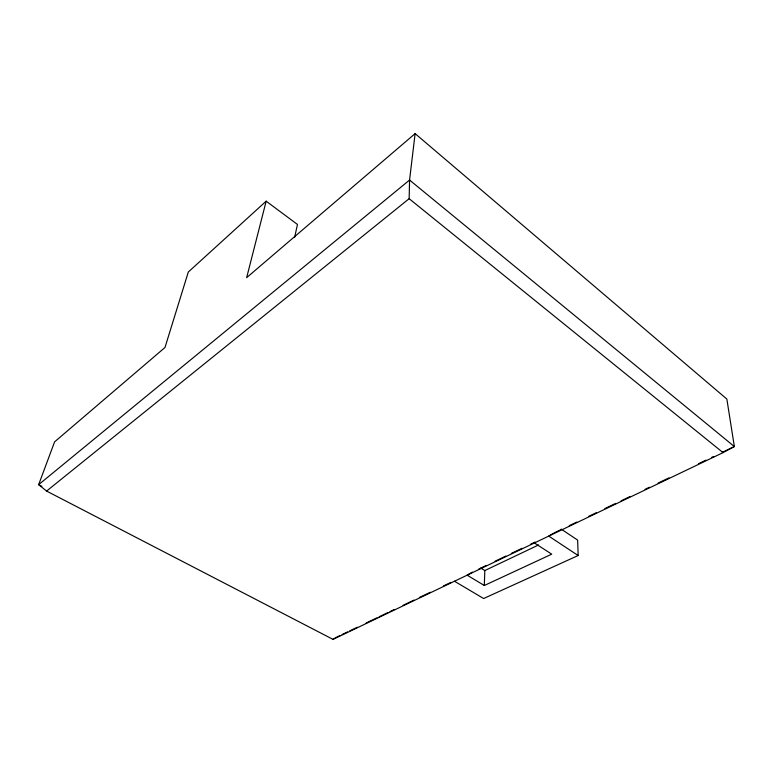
<?xml version="1.0" encoding="UTF-8"?>
<svg xmlns="http://www.w3.org/2000/svg" width="773" height="773" viewBox="0 0 773 773"><rect width="100%" height="100%" fill="white"/><g stroke="black" fill="none" stroke-linecap="round" stroke-linejoin="round"><path stroke-width="1.16" d="M46.593 491.068L409.149 198.69L409.564 180.051L415.12 133.613L726.852 399.061L734.35 446.543L723.055 452.63L333.037 639.387L46.593 491.068L38.65 484.661L54.593 441.866L164.987 347.483L188.312 272.019L266.163 201.183L297.47 224.45L294.619 237.408M534.433 542.955L551.719 554.173L484.313 585.499L484.816 570.561L480.787 568.097M266.163 201.183L246.645 277.662L415.12 133.613M333.037 639.387L334.496 638.189M553.623 533.157L548.743 536.104L578.156 555.516L483.637 598.524L454.485 581.238M472.351 572.117L467.153 575.17L484.313 585.499M335.588 637.667L339.936 635.58M342.12 634.536L347.56 631.918M349.744 630.874L357.368 627.222M366.073 623.048L376.963 617.83M379.147 616.786L387.853 612.612M390.036 611.569L394.385 609.482M403.1 605.307L413.99 600.09M419.43 597.471L430.319 592.253M443.393 585.992L451.017 582.34M478.835 569.005L486.401 565.382M495.049 561.237L505.861 556.048M511.272 553.458L522.084 548.279M530.732 544.134L535.051 542.057M554.666 532.665L560.898 529.669M569.247 525.669L576.813 522.046M588.688 516.354L596.254 512.731M604.892 508.586L615.695 503.407M621.096 500.817L629.811 496.643M645.059 489.338L649.417 487.251M658.123 483.077L669.012 477.849M698.415 463.761L706.039 460.109M711.479 457.5L713.663 456.457M722.369 452.282L734.35 446.543L409.564 180.051L38.65 484.661L41.868 486.333M484.816 570.561L538.588 544.965M561.208 529.099L577.644 540.114L578.156 555.516M409.149 198.69L723.055 452.63"/></g></svg>
